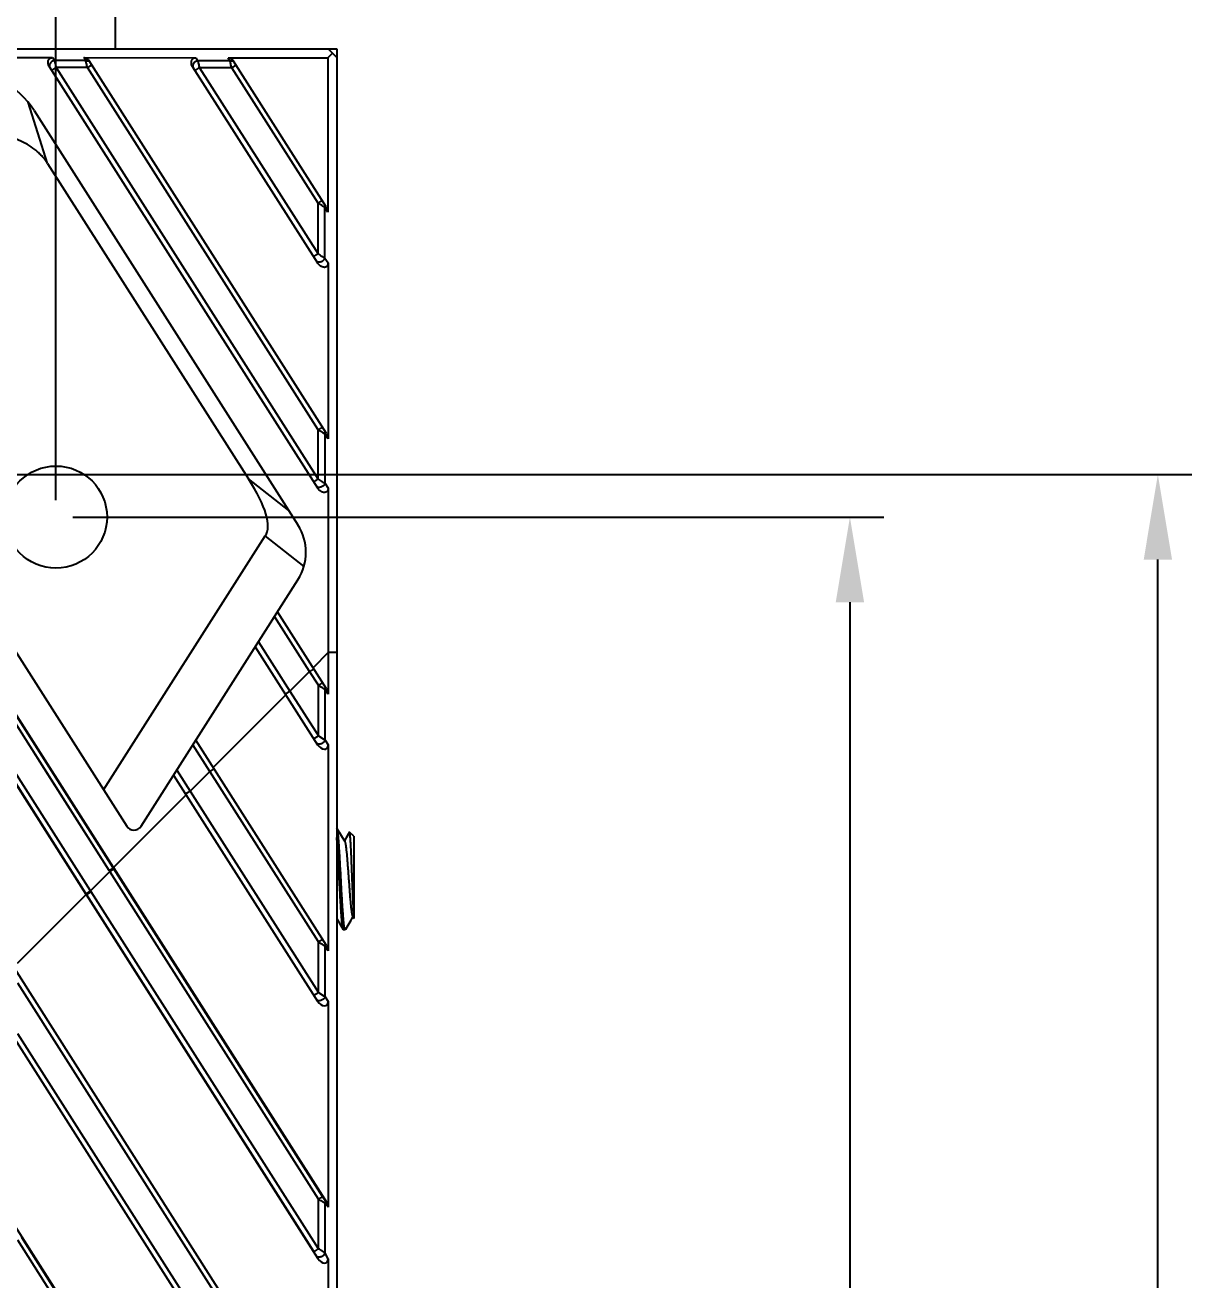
# Model space of a CAD drawing. Header units: millimetres. Extents: x 1409 to 26878, y 589 to 5187.
# Drawn here: x 3137.6 to 3206.1, y 1492.5 to 1566.2 of the extents above; entities that cross this region are included whole.
import ezdxf

# ---------------------------------------------------------------- set-up
doc = ezdxf.new("R2010")
doc.units = ezdxf.units.MM
doc.layers.add('02___PRT_ALL_AXES', color=7, linetype='Continuous')
doc.layers.add('细实线', color=7, linetype='Continuous', lineweight=18)
doc.styles.add('工程字', font='gbenor.shx', dxfattribs={"bigfont": 'gbcbig.shx'})
doc.dimstyles.new('ISO-200', dxfattribs={"dimtxt": 15, "dimasz": 5, "dimexe": 2, "dimexo": 1, "dimgap": 2, "dimtad": 1, "dimdsep": 46, "dimtxsty": '工程字', "dimcen": 2.5, "dimclrd": 3, "dimclre": 3, "dimclrt": 6, "dimadec": 0, "dimazin": 0, "dimtfac": 1, "dimtmove": 0, "dimatfit": 3, "dimfxl": 1, "dimarcsym": 0})

# ---------------------------------------------------------------- blocks, each defined once
blk = doc.blocks.new('*D136')
at = {"layer": 'Defpoints', "color": 0, "transparency": 16777216}
for p in [(3139.384, 1609.782), (2572.384, 1537.3), (3139.384, 1537.3)]:
    blk.add_point(p, dxfattribs=at)
at = {"layer": '细实线', "color": 3, "lineweight": -2, "transparency": 16777216}
for p, q in [((2572.384, 1538.3), (2572.384, 1611.782)), ((3139.384, 1538.3), (3139.384, 1611.782)), ((2577.384, 1609.782), (3134.384, 1609.782))]:
    blk.add_line(p, q, dxfattribs=at)
at = {"layer": '细实线', "color": 3, "transparency": 16777216}
for points in [[(2577.384, 1610.615), (2577.384, 1608.949), (2572.384, 1609.782)], [(3134.384, 1610.615), (3134.384, 1608.949), (3139.384, 1609.782)]]:
    blk.add_solid(points, dxfattribs=at)
at = {"layer": '细实线', "color": 6, "lineweight": 5, "transparency": 16777216, "insert": (2855.884, 1619.282), "char_height": 15, "attachment_point": 5, "style": '工程字'}
blk.add_mtext('567', dxfattribs=at)
blk = doc.blocks.new('*D137')
at = {"layer": 'Defpoints', "color": 0, "transparency": 16777216}
for p in [(3139.384, 1537.3), (3139.384, 1254.8), (3186.042, 1254.8)]:
    blk.add_point(p, dxfattribs=at)
at = {"layer": '细实线', "color": 3, "lineweight": -2, "transparency": 16777216}
for p, q in [((3140.384, 1537.3), (3188.042, 1537.3)), ((3186.042, 1532.3), (3186.042, 1259.8)), ((3140.384, 1254.8), (3188.042, 1254.8))]:
    blk.add_line(p, q, dxfattribs=at)
at = {"layer": '细实线', "color": 3, "transparency": 16777216}
for points in [[(3185.209, 1532.3), (3186.876, 1532.3), (3186.042, 1537.3)], [(3185.209, 1259.8), (3186.876, 1259.8), (3186.042, 1254.8)]]:
    blk.add_solid(points, dxfattribs=at)
at = {"layer": '细实线', "color": 6, "lineweight": 5, "transparency": 16777216, "insert": (3176.542, 1396.05), "char_height": 15, "attachment_point": 5, "rotation": 90, "style": '工程字'}
blk.add_mtext('282.5', dxfattribs=at)
blk = doc.blocks.new('*D138')
at = {"layer": 'Defpoints', "color": 0, "transparency": 16777216}
for p in [(3120.884, 1539.8), (3204.14, 1539.8), (3120.884, 1252.3)]:
    blk.add_point(p, dxfattribs=at)
at = {"layer": '细实线', "color": 3, "lineweight": -2, "transparency": 16777216}
for p, q in [((3121.884, 1539.8), (3206.14, 1539.8)), ((3204.14, 1257.3), (3204.14, 1534.8)), ((3121.884, 1252.3), (3206.14, 1252.3))]:
    blk.add_line(p, q, dxfattribs=at)
at = {"layer": '细实线', "color": 3, "transparency": 16777216}
for points in [[(3203.307, 1534.8), (3204.974, 1534.8), (3204.14, 1539.8)], [(3203.307, 1257.3), (3204.974, 1257.3), (3204.14, 1252.3)]]:
    blk.add_solid(points, dxfattribs=at)
at = {"layer": '细实线', "color": 6, "lineweight": 5, "transparency": 16777216, "insert": (3194.64, 1396.05), "char_height": 15, "attachment_point": 5, "rotation": 90, "style": '工程字'}
blk.add_mtext('287.5', dxfattribs=at)

msp = doc.modelspace()

# ---------------------------------------------------------------- linework, layer by layer
at = {"color": 7, "linetype": 'Continuous'}
for p, q in [((3142.8587, 1567.5998), (3142.8587, 1564.7998)), ((2555.8837, 1564.7998), (3155.8837, 1564.7998)), ((3093.3495, 1564.1217), (3155.2993, 1466.88)), ((3121.8564, 1564.2996), (3139.1751, 1564.2894)), ((3139.1751, 1564.2894), (3139.2874, 1564.1132)), ((3141.1312, 1564.112), (3139.2874, 1564.1132)), ((3141.0188, 1564.2883), (3147.5972, 1564.2844)), ((3141.1312, 1564.112), (3141.0188, 1564.2883)), ((3147.5972, 1564.2844), (3147.7099, 1564.1077)), ((3149.6079, 1564.1064), (3147.7099, 1564.1077)), ((3149.4951, 1564.2833), (3155.3637, 1564.2798)), ((3149.6079, 1564.1064), (3149.4951, 1564.2833)), ((3155.3637, 1564.2798), (3155.6337, 1564.5498)), ((3155.3637, 1564.2798), (3155.369, 1555.2061)), ((3155.8837, 1564.2998), (3155.3837, 1564.7998)), ((3155.8837, 1564.7998), (3155.8837, 1227.2998)), ((3138.9909, 1563.7614), (3154.7567, 1539.014)), ((3141.2371, 1563.7043), (3139.3931, 1563.7059)), ((3139.3931, 1563.7059), (3154.7974, 1539.5307)), ((3154.7949, 1542.4271), (3141.2371, 1563.7043)), ((3155.2762, 1542.2081), (3141.3329, 1564.0947)), ((3147.4125, 1563.7564), (3154.75, 1552.2389)), ((3149.7152, 1563.6968), (3147.8169, 1563.6985)), ((3147.8169, 1563.6985), (3154.7858, 1552.7616)), ((3154.7832, 1555.7432), (3149.7152, 1563.6968)), ((3155.2684, 1555.5197), (3149.8083, 1564.0904)), ((3138.8919, 1558.0774), (3137.7488, 1561.6659)), ((3138.1006, 1561.1805), (3153.6063, 1536.8414)), ((3138.8919, 1558.0774), (3150.6991, 1539.5437)), ((3154.7832, 1555.7432), (3155.027, 1555.8986)), ((3154.7858, 1552.7616), (3154.7832, 1555.7432)), ((3155.1942, 1552.5027), (3155.1923, 1555.4836)), ((3155.369, 1555.2061), (3155.1923, 1555.4836)), ((3155.1942, 1552.5027), (3155.3708, 1552.2255)), ((3155.3708, 1552.2255), (3155.3769, 1541.8945)), ((3123.3836, 1550.7807), (3143.5403, 1519.141)), ((3154.7974, 1539.5307), (3154.7949, 1542.4271)), ((3155.201, 1542.1707), (3155.1023, 1542.2333)), ((3155.2029, 1539.275), (3155.201, 1542.1707)), ((3155.3769, 1541.8945), (3155.201, 1542.1707)), ((3142.747, 1516.6949), (3127.1309, 1541.2077)), ((3142.7576, 1516.7174), (3127.1503, 1541.2158)), ((3142.5095, 1516.5349), (3127.2212, 1540.5284)), ((3153.0705, 1537.6825), (3150.6991, 1539.5437)), ((3155.2029, 1539.275), (3155.3786, 1538.9991)), ((3155.3786, 1538.9991), (3155.3843, 1529.3441)), ((3141.1463, 1515.1867), (3126.8818, 1537.5779)), ((3141.413, 1515.3478), (3126.9914, 1537.9811)), ((3141.1642, 1515.124), (3126.8862, 1537.5359)), ((3142.1835, 1521.2708), (3151.6874, 1536.189)), ((3153.9606, 1534.4048), (3151.6874, 1536.189)), ((3154.7618, 1478.7046), (3119.8472, 1533.5096)), ((3155.2836, 1481.9801), (3122.396, 1533.6032)), ((3144.3837, 1519.141), (3153.6063, 1533.6176)), ((3155.2836, 1527.2062), (3152.4027, 1531.7283)), ((3154.2924, 1528.2272), (3152.2321, 1531.4606)), ((3151.0984, 1529.681), (3154.7618, 1523.9308)), ((3151.2836, 1529.9717), (3153.1336, 1527.0684)), ((3155.3843, 1529.3441), (3154.4908, 1528.4506)), ((3155.8837, 1529.3441), (3155.3843, 1529.3441)), ((3155.3843, 1529.3441), (3155.3843, 1526.8926)), ((3154.2924, 1528.2272), (3153.1336, 1527.0684)), ((3154.8066, 1527.4202), (3154.2924, 1528.2272)), ((3155.1118, 1527.2285), (3154.8066, 1527.4202)), ((3154.8066, 1524.4423), (3154.8066, 1527.4202)), ((3152.8974, 1526.8572), (3148.6242, 1522.584)), ((3153.1336, 1527.0684), (3154.8066, 1524.4423)), ((3155.2093, 1527.1673), (3155.1118, 1527.2285)), ((3155.2093, 1524.1894), (3155.2093, 1527.1673)), ((3155.3843, 1526.8926), (3155.2093, 1527.1673)), ((3154.8066, 1524.4423), (3155.2093, 1524.1894)), ((3148.4258, 1522.3606), (3147.4302, 1523.923)), ((3155.2836, 1512.1308), (3147.6007, 1524.1906)), ((3155.2093, 1524.1894), (3155.3843, 1523.9148)), ((3155.3843, 1523.9148), (3155.3843, 1511.8173)), ((3141.1463, 1515.1867), (3136.6338, 1522.27)), ((3142.747, 1516.6949), (3139.0936, 1522.4297)), ((3146.2964, 1522.1433), (3154.7618, 1508.8554)), ((3146.4817, 1522.4341), (3147.2669, 1521.2018)), ((3148.4258, 1522.3606), (3147.2669, 1521.2018)), ((3154.8066, 1512.3448), (3148.4258, 1522.3606)), ((3147.0308, 1520.9906), (3142.7576, 1516.7174)), ((3147.2669, 1521.2018), (3154.8066, 1509.3669)), ((3155.8983, 1519.0372), (3155.8837, 1519.0498)), ((3156.8837, 1518.5498), (3156.6373, 1518.7962)), ((3156.8837, 1518.5497), (3156.8837, 1513.7264)), ((3142.5448, 1516.4796), (3141.413, 1515.3478)), ((3142.5448, 1516.4796), (3142.5095, 1516.5349)), ((3154.8066, 1497.2325), (3142.5448, 1516.4796)), ((3142.7576, 1516.7174), (3142.747, 1516.6949)), ((3142.7822, 1516.6396), (3142.747, 1516.6949)), ((3142.7576, 1516.7174), (3155.2993, 1497.0308)), ((3155.044, 1497.3925), (3142.7822, 1516.6396)), ((3141.1642, 1515.124), (3137.1126, 1511.0724)), ((3141.1818, 1515.131), (3141.1463, 1515.1867)), ((3141.1642, 1515.124), (3141.1818, 1515.131)), ((3141.1642, 1515.124), (3154.7795, 1493.7522)), ((3154.5399, 1494.1629), (3141.1818, 1515.131)), ((3141.4485, 1515.2921), (3141.413, 1515.3478)), ((3154.8066, 1494.3241), (3141.4485, 1515.2921)), ((3156.7277, 1513.63), (3156.8337, 1513.8123)), ((3156.814, 1513.8462), (3156.8837, 1513.7264)), ((3156.2837, 1513.0498), (3156.2691, 1513.0624)), ((3156.4186, 1513.0974), (3156.3837, 1513.0498)), ((3155.1118, 1512.1532), (3154.8066, 1512.3448)), ((3154.8066, 1509.3669), (3154.8066, 1512.3448)), ((3155.2093, 1512.0919), (3155.1118, 1512.1532)), ((3155.2093, 1509.1141), (3155.2093, 1512.0919)), ((3155.3843, 1511.8173), (3155.2093, 1512.0919)), ((3154.8066, 1482.194), (3137.1376, 1509.9287)), ((3154.8066, 1509.3669), (3155.2093, 1509.1141)), ((3155.2093, 1509.1141), (3155.3843, 1508.8394)), ((3155.3843, 1508.8394), (3155.3843, 1496.7651)), ((3154.8066, 1479.2162), (3137.1376, 1506.9509)), ((3154.8066, 1494.3241), (3154.8066, 1497.2325)), ((3155.2993, 1497.0308), (3155.2051, 1497.154)), ((3155.2093, 1494.0569), (3155.2093, 1496.994)), ((3155.3843, 1496.7651), (3155.2093, 1496.994)), ((3154.8066, 1467.0817), (3137.1376, 1494.8164)), ((3155.044, 1467.2417), (3137.375, 1494.9764)), ((3154.7795, 1493.7522), (3154.701, 1493.8958)), ((3155.3843, 1493.7368), (3155.2093, 1494.0569)), ((3155.3843, 1493.7368), (3155.3843, 1481.6665))]:
    msp.add_line(p, q, dxfattribs=at)
for points in [[(3139.0936, 1522.4297), (3131.5053, 1534.3411), (3127.1309, 1541.2077)], [(3142.5095, 1516.5349), (3138.9217, 1522.1657), (3135.3332, 1527.7974)], [(3155.1118, 1527.2285), (3155.0497, 1527.2675), (3154.9773, 1527.3129), (3154.8956, 1527.3642), (3154.8066, 1527.4202)], [(3156.3533, 1518.2535), (3156.2277, 1518.4696), (3156.0535, 1518.7696), (3155.8983, 1519.0372)], [(3156.6272, 1518.7926), (3156.4367, 1518.4646), (3156.3337, 1518.2873)], [(3155.8837, 1513.7263), (3155.9367, 1513.6351), (3156.111, 1513.335), (3156.2691, 1513.0624)], [(3156.4186, 1513.0974), (3156.5535, 1513.33), (3156.7277, 1513.63)], [(3155.1118, 1512.1532), (3155.0497, 1512.1921), (3154.9773, 1512.2376), (3154.8956, 1512.2889), (3154.8066, 1512.3448)]]:
    msp.add_lwpolyline(points, dxfattribs=at)
for centre, radius, start, end in [((3133.8837, 1558.494), 5, 32.5, 147.5), ((3151.0762, 1535.2295), 3, 327.5, 32.5), ((3143.962, 1519.4097), 0.5, 212.5, 327.5)]:
    msp.add_arc(centre, radius, start, end, dxfattribs=at)
for centre, major_axis, ratio, start_param, end_param in [((3127.603, 1554.989), (-24.0378, 18.8659), 0.1636282, -3.1254742, -2.7060635), ((3155.0227, 1527.0574), (-0.264, 0.3845), 0.6426508, -2.3893646, -1.6245359), ((3155.0227, 1524.0796), (-0.264, 0.3845), 0.6426508, 1.5170568, 3.8938207), ((3155.0227, 1511.982), (-0.264, 0.3845), 0.6426508, -2.3893646, -1.6245359), ((3155.0227, 1509.0042), (-0.264, 0.3845), 0.6426508, 1.5170568, 3.8938207), ((3155.0227, 1496.9025), (-0.2779, 0.3373), 0.6858563, -2.4473554, -1.7475422), ((3155.0227, 1493.9289), (-0.2532, 0.4296), 0.6011042, -4.6548104, -2.3463726)]:
    msp.add_ellipse(centre, major_axis=major_axis, ratio=ratio, start_param=start_param, end_param=end_param, dxfattribs=at)
for points, knots in [([(3138.9909, 1563.7614), (3138.9756, 1563.7855), (3138.9492, 1563.8365), (3138.9239, 1563.9188), (3138.9151, 1564.0045), (3138.9235, 1564.0761), (3138.9413, 1564.1305), (3138.9603, 1564.169), (3138.9852, 1564.2041), (3139.0157, 1564.2345), (3139.0511, 1564.259), (3139.0904, 1564.2767), (3139.1322, 1564.2872), (3139.1608, 1564.2894), (3139.1751, 1564.2894)], [0, 0, 0, 0, 0.1249979, 0.2499596, 0.3748759, 0.4997111, 0.5622382, 0.6247637, 0.6872968, 0.7498321, 0.8123659, 0.8748963, 0.9374515, 1, 1, 1, 1]), ([(3139.2874, 1564.1132), (3139.2627, 1564.109), (3139.2137, 1564.0948), (3139.1461, 1564.0588), (3139.0874, 1564.0099), (3139.0413, 1563.9511), (3139.0107, 1563.8862), (3138.9999, 1563.8293), (3139.001, 1563.7853), (3139.0066, 1563.7538), (3139.0168, 1563.724), (3139.0265, 1563.7056), (3139.0321, 1563.6968)], [0, 0, 0, 0, 0.132249, 0.2671444, 0.4016733, 0.5328536, 0.6583998, 0.7772727, 0.8344772, 0.8904196, 0.9454811, 1, 1, 1, 1]), ([(3139.2874, 1564.1132), (3139.303, 1564.0548), (3139.3385, 1563.9191), (3139.3734, 1563.7832), (3139.3931, 1563.7059)], [0, 0, 0, 0, 0.4308499, 1, 1, 1, 1]), ([(3141.0188, 1564.2883), (3141.0348, 1564.2883), (3141.0668, 1564.2855), (3141.1136, 1564.2738), (3141.1582, 1564.2555), (3141.2139, 1564.2238), (3141.2759, 1564.1723), (3141.3157, 1564.1216), (3141.3329, 1564.0947)], [0, 0, 0, 0, 0.1250337, 0.250153, 0.3752389, 0.5003386, 0.7501462, 1, 1, 1, 1]), ([(3141.1312, 1564.112), (3141.1563, 1564.1163), (3141.2063, 1564.119), (3141.2669, 1564.1062), (3141.3096, 1564.0866), (3141.3379, 1564.0678), (3141.3623, 1564.045), (3141.3758, 1564.0274), (3141.3816, 1564.0182)], [0, 0, 0, 0, 0.2699998, 0.5250255, 0.6473962, 0.7667562, 0.8840037, 1, 1, 1, 1]), ([(3141.2371, 1563.7043), (3141.2174, 1563.7817), (3141.1825, 1563.9177), (3141.1469, 1564.0535), (3141.1312, 1564.112)], [0, 0, 0, 0, 0.5688698, 1, 1, 1, 1]), ([(3147.4125, 1563.7564), (3147.3972, 1563.7805), (3147.3707, 1563.8315), (3147.3456, 1563.9139), (3147.3368, 1563.9996), (3147.3454, 1564.0712), (3147.3632, 1564.1256), (3147.3823, 1564.1641), (3147.4073, 1564.1992), (3147.4378, 1564.2295), (3147.4733, 1564.254), (3147.5125, 1564.2717), (3147.5543, 1564.2822), (3147.5829, 1564.2844), (3147.5972, 1564.2844)], [0, 0, 0, 0, 0.1250078, 0.2499827, 0.374913, 0.4997595, 0.5622899, 0.624816, 0.6873466, 0.7498763, 0.8124014, 0.8749208, 0.9374638, 1, 1, 1, 1]), ([(3147.7099, 1564.1077), (3147.6852, 1564.1035), (3147.6361, 1564.0893), (3147.5685, 1564.0533), (3147.5096, 1564.0044), (3147.4634, 1563.9458), (3147.4326, 1563.8809), (3147.4217, 1563.8242), (3147.4227, 1563.7802), (3147.4282, 1563.7488), (3147.4383, 1563.7191), (3147.448, 1563.7007), (3147.4535, 1563.692)], [0, 0, 0, 0, 0.1323544, 0.2674186, 0.4021251, 0.5334365, 0.6590152, 0.7777912, 0.8349043, 0.8907176, 0.9456253, 1, 1, 1, 1]), ([(3147.7099, 1564.1077), (3147.7259, 1564.049), (3147.7619, 1563.9126), (3147.797, 1563.7761), (3147.8169, 1563.6985)], [0, 0, 0, 0, 0.431744, 1, 1, 1, 1]), ([(3149.4951, 1564.2833), (3149.5111, 1564.2833), (3149.543, 1564.2805), (3149.5896, 1564.2688), (3149.6341, 1564.2507), (3149.6896, 1564.2191), (3149.7514, 1564.1677), (3149.7911, 1564.1173), (3149.8083, 1564.0904)], [0, 0, 0, 0, 0.1250196, 0.2501283, 0.3752076, 0.5003053, 0.7501216, 1, 1, 1, 1]), ([(3149.6079, 1564.1064), (3149.6329, 1564.1107), (3149.6827, 1564.1134), (3149.7431, 1564.1008), (3149.7857, 1564.0813), (3149.8139, 1564.0626), (3149.8382, 1564.0399), (3149.8515, 1564.0225), (3149.8574, 1564.0133)], [0, 0, 0, 0, 0.2703798, 0.5255065, 0.6478256, 0.7670775, 0.8841751, 1, 1, 1, 1]), ([(3149.7152, 1563.6968), (3149.6953, 1563.7745), (3149.6601, 1563.9112), (3149.624, 1564.0476), (3149.6079, 1564.1064)], [0, 0, 0, 0, 0.5679712, 1, 1, 1, 1]), ([(3139.3931, 1563.7059), (3139.3763, 1563.6952), (3139.3432, 1563.674), (3139.3026, 1563.6478), (3139.2715, 1563.6276), (3139.2498, 1563.6133), (3139.2295, 1563.5999), (3139.2107, 1563.5874), (3139.1938, 1563.5761), (3139.1788, 1563.5659), (3139.1659, 1563.557), (3139.1565, 1563.5504), (3139.1502, 1563.5458), (3139.1463, 1563.543), (3139.143, 1563.5405), (3139.1404, 1563.5384), (3139.1384, 1563.5368), (3139.1369, 1563.5354), (3139.1362, 1563.5346), (3139.1358, 1563.534), (3139.1359, 1563.5339)], [0, 0, 0, 0, 0.1931814, 0.3798979, 0.4684353, 0.5526004, 0.6315449, 0.7044595, 0.7706328, 0.8293879, 0.8801566, 0.9224201, 0.9402285, 0.9557673, 0.9689974, 0.9798819, 0.9884005, 0.9945513, 0.9983562, 1, 1, 1, 1]), ([(3141.2371, 1563.7043), (3141.2532, 1563.7145), (3141.2847, 1563.7344), (3141.3236, 1563.7588), (3141.3533, 1563.7773), (3141.374, 1563.7901), (3141.3934, 1563.8021), (3141.4113, 1563.813), (3141.4276, 1563.8228), (3141.442, 1563.8315), (3141.4546, 1563.8388), (3141.4637, 1563.8441), (3141.47, 1563.8477), (3141.4739, 1563.8498), (3141.4773, 1563.8516), (3141.48, 1563.853), (3141.4822, 1563.854), (3141.4839, 1563.8548), (3141.4848, 1563.8551), (3141.4855, 1563.8552), (3141.4856, 1563.855)], [0, 0, 0, 0, 0.196536, 0.3846662, 0.4733462, 0.5573641, 0.6359383, 0.7083239, 0.7738697, 0.8319559, 0.8820644, 0.9237218, 0.9412595, 0.9565541, 0.9695699, 0.9802735, 0.9886464, 0.9946867, 0.9984145, 1, 1, 1, 1]), ([(3147.8169, 1563.6985), (3147.8, 1563.6878), (3147.7669, 1563.6666), (3147.7262, 1563.6404), (3147.695, 1563.6203), (3147.6731, 1563.6061), (3147.6527, 1563.5928), (3147.6338, 1563.5804), (3147.6167, 1563.5692), (3147.6016, 1563.5591), (3147.5885, 1563.5504), (3147.5791, 1563.544), (3147.5726, 1563.5395), (3147.5687, 1563.5368), (3147.5653, 1563.5344), (3147.5626, 1563.5324), (3147.5605, 1563.5308), (3147.5592, 1563.5297), (3147.5584, 1563.5291), (3147.5581, 1563.5287), (3147.5579, 1563.5285), (3147.5578, 1563.5283), (3147.5578, 1563.5283)], [0, 0, 0, 0, 0.1931952, 0.3799781, 0.4685613, 0.5527767, 0.6317733, 0.7047387, 0.7709588, 0.8297534, 0.8805515, 0.9228305, 0.9406399, 0.9561742, 0.9693929, 0.9802572, 0.9887433, 0.994842, 0.996996, 0.9985562, 0.9995348, 1, 1, 1, 1]), ([(3149.7152, 1563.6968), (3149.7312, 1563.707), (3149.7626, 1563.727), (3149.8014, 1563.7514), (3149.831, 1563.77), (3149.8516, 1563.7829), (3149.8708, 1563.7949), (3149.8886, 1563.806), (3149.9048, 1563.8159), (3149.9191, 1563.8247), (3149.9315, 1563.8322), (3149.9405, 1563.8377), (3149.9467, 1563.8413), (3149.9506, 1563.8436), (3149.9538, 1563.8454), (3149.9565, 1563.847), (3149.9586, 1563.8481), (3149.9601, 1563.8488), (3149.9609, 1563.8492), (3149.9613, 1563.8494), (3149.9616, 1563.8494), (3149.9617, 1563.8495), (3149.9618, 1563.8494)], [0, 0, 0, 0, 0.1967474, 0.3850252, 0.473758, 0.557816, 0.6364188, 0.7088226, 0.7743767, 0.832462, 0.8825602, 0.9241973, 0.9417202, 0.9569963, 0.9699889, 0.9806627, 0.9889961, 0.9949803, 0.9970909, 0.9986163, 0.9995665, 1, 1, 1, 1]), ([(3138.8919, 1558.0774), (3138.8423, 1558.1552), (3138.7353, 1558.3062), (3138.5551, 1558.5171), (3138.3576, 1558.7118), (3138.0746, 1558.9496), (3137.6891, 1559.2064), (3137.1909, 1559.4514), (3136.6674, 1559.6362), (3136.1273, 1559.7633), (3135.577, 1559.8349), (3135.0225, 1559.8523), (3134.4688, 1559.8162), (3133.9213, 1559.7265), (3133.3854, 1559.5825), (3132.8675, 1559.3828), (3132.3756, 1559.1255), (3131.9954, 1558.8611), (3131.716, 1558.6192), (3131.5206, 1558.4224), (3131.3418, 1558.2104), (3131.2352, 1558.0591), (3131.1856, 1557.9813)], [0, 0, 0, 0, 0.0312549, 0.0625145, 0.0937714, 0.1250306, 0.1875108, 0.2499999, 0.3124948, 0.3749933, 0.4374938, 0.4999953, 0.562497, 0.624998, 0.6874973, 0.7499937, 0.812485, 0.8749689, 0.906228, 0.9374851, 0.9687451, 1, 1, 1, 1]), ([(3155.0924, 1555.5476), (3155.0435, 1555.5788), (3154.9678, 1555.6268), (3154.8646, 1555.692), (3154.8105, 1555.726), (3154.7832, 1555.7432)], [0, 0, 0, 0, 0.4760686, 0.7350737, 1, 1, 1, 1]), ([(3155.1923, 1555.4836), (3155.177, 1555.4936), (3155.1436, 1555.5148), (3155.1103, 1555.5362), (3155.0924, 1555.5476)], [0, 0, 0, 0, 0.4622532, 1, 1, 1, 1]), ([(3155.1923, 1555.4836), (3155.1984, 1555.4976), (3155.2079, 1555.5256), (3155.213, 1555.5679), (3155.2078, 1555.6075), (3155.1974, 1555.6311), (3155.1907, 1555.6416)], [0, 0, 0, 0, 0.2794147, 0.5358528, 0.7733566, 1, 1, 1, 1]), ([(3155.2684, 1555.5197), (3155.2833, 1555.4963), (3155.3105, 1555.4477), (3155.3422, 1555.3703), (3155.3635, 1555.2895), (3155.369, 1555.2338), (3155.369, 1555.2061)], [0, 0, 0, 0, 0.2500609, 0.5001236, 0.7500979, 1, 1, 1, 1]), ([(3154.7858, 1552.7616), (3154.7689, 1552.7508), (3154.7357, 1552.7297), (3154.6947, 1552.7036), (3154.6632, 1552.6836), (3154.6412, 1552.6696), (3154.6205, 1552.6565), (3154.6014, 1552.6444), (3154.584, 1552.6334), (3154.5686, 1552.6236), (3154.557, 1552.6163), (3154.5488, 1552.6112), (3154.5435, 1552.6079), (3154.5388, 1552.6049), (3154.5347, 1552.6024), (3154.5312, 1552.6002), (3154.5287, 1552.5987), (3154.527, 1552.5976), (3154.526, 1552.597), (3154.5251, 1552.5964), (3154.5243, 1552.596), (3154.5238, 1552.5957), (3154.5233, 1552.5954), (3154.5231, 1552.5953), (3154.523, 1552.5952), (3154.523, 1552.5952)], [0, 0, 0, 0, 0.1930718, 0.3798513, 0.4684656, 0.5527278, 0.6317819, 0.7048105, 0.7710949, 0.8299504, 0.8808018, 0.9030592, 0.9231217, 0.9409455, 0.956489, 0.9697111, 0.9805713, 0.9851067, 0.9890433, 0.9923794, 0.9951131, 0.997243, 0.9987674, 0.9996854, 1, 1, 1, 1]), ([(3155.1942, 1552.5027), (3155.1838, 1552.4787), (3155.1547, 1552.4315), (3155.0956, 1552.3707), (3155.0236, 1552.3207), (3154.9567, 1552.291), (3154.902, 1552.2763), (3154.8507, 1552.2686), (3154.801, 1552.2701), (3154.7564, 1552.2826), (3154.7279, 1552.2966), (3154.7041, 1552.3152), (3154.6916, 1552.3305), (3154.6864, 1552.3387)], [0, 0, 0, 0, 0.1269204, 0.2650456, 0.4082832, 0.5494302, 0.6171472, 0.6819363, 0.8006111, 0.8545405, 0.9051578, 0.9532807, 1, 1, 1, 1]), ([(3154.7858, 1552.7616), (3154.8246, 1552.7372), (3154.8822, 1552.7009), (3154.9579, 1552.6531), (3155.0121, 1552.6188), (3155.0635, 1552.5862), (3155.1112, 1552.5558), (3155.1544, 1552.5283), (3155.1816, 1552.5109), (3155.1942, 1552.5027)], [0, 0, 0, 0, 0.2842809, 0.4223185, 0.5555064, 0.6820329, 0.7998646, 0.9066773, 1, 1, 1, 1]), ([(3155.3708, 1552.2255), (3155.3708, 1552.2071), (3155.3684, 1552.1703), (3155.356, 1552.1163), (3155.3331, 1552.0657), (3155.2985, 1552.022), (3155.253, 1551.9897), (3155.2004, 1551.9715), (3155.145, 1551.967), (3155.0718, 1551.9761), (3155.0023, 1552.003), (3154.9392, 1552.0407), (3154.8801, 1552.0845), (3154.814, 1552.1489), (3154.7697, 1552.2079), (3154.75, 1552.2389)], [0, 0, 0, 0, 0.0625524, 0.1250924, 0.187594, 0.2500544, 0.3124867, 0.3749344, 0.4374223, 0.499942, 0.6247471, 0.6873098, 0.7498756, 0.8749177, 1, 1, 1, 1]), ([(3154.7949, 1542.4271), (3154.8109, 1542.4372), (3154.8421, 1542.4572), (3154.8804, 1542.4819), (3154.9096, 1542.5007), (3154.9298, 1542.5139), (3154.9488, 1542.5262), (3154.9662, 1542.5376), (3154.9819, 1542.548), (3154.9958, 1542.5572), (3155.0078, 1542.5652), (3155.0164, 1542.5711), (3155.0223, 1542.5751), (3155.0259, 1542.5776), (3155.029, 1542.5798), (3155.0315, 1542.5816), (3155.0334, 1542.583), (3155.0346, 1542.584), (3155.0353, 1542.5846), (3155.0357, 1542.5849), (3155.0358, 1542.5851), (3155.0359, 1542.5853), (3155.0359, 1542.5853)], [0, 0, 0, 0, 0.1970359, 0.3854291, 0.4741696, 0.55821, 0.6367758, 0.7091292, 0.7746247, 0.8326486, 0.8826871, 0.9242703, 0.9417697, 0.9570249, 0.9699999, 0.9806596, 0.988983, 0.9949618, 0.9970719, 0.9985988, 0.9995537, 1, 1, 1, 1]), ([(3155.1023, 1542.2333), (3155.0537, 1542.2641), (3154.9784, 1542.3116), (3154.876, 1542.3761), (3154.8221, 1542.4099), (3154.7949, 1542.4271)], [0, 0, 0, 0, 0.4750953, 0.7343438, 1, 1, 1, 1]), ([(3155.201, 1542.1707), (3155.2071, 1542.1848), (3155.2164, 1542.213), (3155.2212, 1542.2558), (3155.2158, 1542.2957), (3155.2051, 1542.3196), (3155.1984, 1542.3302)], [0, 0, 0, 0, 0.2782717, 0.5344249, 0.7724089, 1, 1, 1, 1]), ([(3155.2762, 1542.2081), (3155.2911, 1542.1847), (3155.3183, 1542.1361), (3155.3501, 1542.0587), (3155.3713, 1541.9779), (3155.3769, 1541.9223), (3155.3769, 1541.8945)], [0, 0, 0, 0, 0.2500389, 0.5000943, 0.7500762, 1, 1, 1, 1]), ([(3154.7974, 1539.5307), (3154.7805, 1539.5199), (3154.7472, 1539.4987), (3154.7061, 1539.4727), (3154.6744, 1539.4529), (3154.6522, 1539.439), (3154.6313, 1539.426), (3154.6119, 1539.4141), (3154.5944, 1539.4033), (3154.5787, 1539.3938), (3154.5652, 1539.3856), (3154.5552, 1539.3798), (3154.5484, 1539.3758), (3154.5442, 1539.3734), (3154.5406, 1539.3714), (3154.5376, 1539.3697), (3154.5353, 1539.3685), (3154.5335, 1539.3677), (3154.5325, 1539.3673), (3154.532, 1539.3671), (3154.5318, 1539.3671), (3154.5318, 1539.3672)], [0, 0, 0, 0, 0.1928018, 0.3794083, 0.467967, 0.5521912, 0.6312224, 0.7042411, 0.7705269, 0.8293931, 0.8802634, 0.9226104, 0.940451, 0.9560143, 0.9692595, 0.9801476, 0.9886553, 0.9947742, 0.9985087, 0.9995038, 1, 1, 1, 1]), ([(3155.2029, 1539.275), (3155.1926, 1539.2508), (3155.1637, 1539.2034), (3155.1048, 1539.1423), (3155.0327, 1539.0922), (3154.9657, 1539.0626), (3154.9109, 1539.0482), (3154.8594, 1539.0407), (3154.8094, 1539.0425), (3154.7646, 1539.0555), (3154.736, 1539.0698), (3154.7119, 1539.0887), (3154.6993, 1539.1043), (3154.694, 1539.1125)], [0, 0, 0, 0, 0.1268181, 0.2645606, 0.4072986, 0.5480015, 0.6155722, 0.6802902, 0.7991103, 0.8532783, 0.9042415, 0.9527978, 1, 1, 1, 1]), ([(3154.7974, 1539.5307), (3154.836, 1539.5064), (3154.8934, 1539.4704), (3154.9687, 1539.423), (3155.0225, 1539.3891), (3155.0735, 1539.3569), (3155.1208, 1539.327), (3155.1636, 1539.3), (3155.1904, 1539.283), (3155.2029, 1539.275)], [0, 0, 0, 0, 0.2854471, 0.4237822, 0.557073, 0.6835046, 0.8010421, 0.9073619, 1, 1, 1, 1]), ([(3155.3786, 1538.9991), (3155.3786, 1538.9807), (3155.3762, 1538.9439), (3155.3637, 1538.8898), (3155.3407, 1538.8392), (3155.3059, 1538.7956), (3155.2602, 1538.7635), (3155.2073, 1538.7455), (3155.1519, 1538.7413), (3155.0787, 1538.7507), (3155.0092, 1538.7777), (3154.9461, 1538.8155), (3154.887, 1538.8594), (3154.8208, 1538.9239), (3154.7765, 1538.983), (3154.7567, 1539.014)], [0, 0, 0, 0, 0.0625711, 0.1251302, 0.1876495, 0.2501224, 0.3125594, 0.375004, 0.4374828, 0.4999903, 0.6247733, 0.6873257, 0.7498833, 0.8749166, 1, 1, 1, 1]), ([(3154.2924, 1528.2272), (3154.3083, 1528.2374), (3154.3394, 1528.2574), (3154.3843, 1528.2865), (3154.4195, 1528.3097), (3154.4453, 1528.3269), (3154.4625, 1528.3385), (3154.478, 1528.3491), (3154.4917, 1528.3585), (3154.5035, 1528.3668), (3154.5131, 1528.3737), (3154.5199, 1528.3788), (3154.5241, 1528.3821), (3154.5265, 1528.3841), (3154.5283, 1528.3856), (3154.5296, 1528.3869), (3154.5303, 1528.3877), (3154.5305, 1528.3883), (3154.5304, 1528.3884)], [0, 0, 0, 0, 0.1969655, 0.3852133, 0.557811, 0.6362826, 0.7085464, 0.7739615, 0.8319191, 0.8819104, 0.923472, 0.9562391, 0.969238, 0.9799379, 0.988324, 0.9944018, 0.9982104, 1, 1, 1, 1]), ([(3154.8066, 1527.4202), (3154.8225, 1527.4304), (3154.8536, 1527.4503), (3154.8985, 1527.4795), (3154.9337, 1527.5027), (3154.9595, 1527.5199), (3154.9767, 1527.5315), (3154.9922, 1527.542), (3155.0059, 1527.5515), (3155.0176, 1527.5597), (3155.0273, 1527.5667), (3155.034, 1527.5717), (3155.0383, 1527.575), (3155.0406, 1527.577), (3155.0425, 1527.5786), (3155.0437, 1527.5798), (3155.0444, 1527.5806), (3155.0447, 1527.5812), (3155.0446, 1527.5814)], [0, 0, 0, 0, 0.1969655, 0.3852133, 0.557811, 0.6362826, 0.7085464, 0.7739615, 0.8319191, 0.8819104, 0.923472, 0.9562391, 0.969238, 0.9799379, 0.988324, 0.9944018, 0.9982104, 1, 1, 1, 1]), ([(3155.2093, 1527.1673), (3155.2153, 1527.1815), (3155.2245, 1527.21), (3155.2291, 1527.2532), (3155.2234, 1527.2936), (3155.2125, 1527.3177), (3155.2057, 1527.3285)], [0, 0, 0, 0, 0.2771768, 0.5330612, 0.771506, 1, 1, 1, 1]), ([(3153.1336, 1527.0684), (3153.1166, 1527.0576), (3153.0832, 1527.0364), (3153.0419, 1527.0105), (3153.0101, 1526.9907), (3152.9877, 1526.9769), (3152.9667, 1526.9641), (3152.9472, 1526.9523), (3152.9295, 1526.9417), (3152.9136, 1526.9323), (3152.8999, 1526.9244), (3152.8884, 1526.9179), (3152.8802, 1526.9135), (3152.8749, 1526.9107), (3152.8718, 1526.9092), (3152.8694, 1526.9081), (3152.8675, 1526.9074), (3152.8664, 1526.9071), (3152.8657, 1526.9071), (3152.8656, 1526.9072)], [0, 0, 0, 0, 0.1925071, 0.3789018, 0.467383, 0.5515468, 0.6305336, 0.7035228, 0.7697932, 0.8286577, 0.8795405, 0.9219154, 0.9553665, 0.9686459, 0.9795781, 0.9881447, 0.9943477, 0.998221, 1, 1, 1, 1]), ([(3154.8066, 1524.4423), (3154.7896, 1524.4315), (3154.7562, 1524.4103), (3154.7149, 1524.3844), (3154.6831, 1524.3646), (3154.6607, 1524.3509), (3154.6397, 1524.338), (3154.6202, 1524.3262), (3154.6025, 1524.3156), (3154.5866, 1524.3063), (3154.5729, 1524.2983), (3154.5614, 1524.2918), (3154.5532, 1524.2874), (3154.5479, 1524.2846), (3154.5448, 1524.2831), (3154.5423, 1524.282), (3154.5405, 1524.2813), (3154.5394, 1524.281), (3154.5387, 1524.281), (3154.5386, 1524.2811)], [0, 0, 0, 0, 0.1925071, 0.3789019, 0.467383, 0.5515468, 0.6305336, 0.7035228, 0.7697932, 0.8286578, 0.8795405, 0.9219154, 0.9553666, 0.9686459, 0.9795782, 0.9881447, 0.9943477, 0.998221, 1, 1, 1, 1]), ([(3155.2093, 1524.1894), (3155.1991, 1524.1652), (3155.1704, 1524.1176), (3155.1116, 1524.0563), (3155.0395, 1524.0061), (3154.9724, 1523.9766), (3154.9175, 1523.9623), (3154.8659, 1523.9551), (3154.8157, 1523.9572), (3154.7707, 1523.9704), (3154.7419, 1523.985), (3154.7177, 1524.0042), (3154.705, 1524.0199), (3154.6997, 1524.0283)], [0, 0, 0, 0, 0.1267584, 0.264209, 0.4065525, 0.546898, 0.6143489, 0.6790065, 0.7979344, 0.8522883, 0.9035225, 0.9524188, 1, 1, 1, 1]), ([(3148.4258, 1522.3606), (3148.4417, 1522.3708), (3148.4728, 1522.3908), (3148.5177, 1522.4199), (3148.5529, 1522.4431), (3148.5787, 1522.4603), (3148.5959, 1522.4719), (3148.6114, 1522.4824), (3148.6251, 1522.4919), (3148.6368, 1522.5001), (3148.6465, 1522.5071), (3148.6532, 1522.5121), (3148.6575, 1522.5155), (3148.6599, 1522.5174), (3148.6617, 1522.519), (3148.6629, 1522.5203), (3148.6636, 1522.5211), (3148.6639, 1522.5217), (3148.6638, 1522.5218)], [0, 0, 0, 0, 0.1969655, 0.3852133, 0.557811, 0.6362826, 0.7085464, 0.7739615, 0.8319191, 0.8819104, 0.923472, 0.9562391, 0.969238, 0.9799379, 0.988324, 0.9944018, 0.9982104, 1, 1, 1, 1]), ([(3147.2669, 1521.2018), (3147.25, 1521.191), (3147.2166, 1521.1698), (3147.1753, 1521.1438), (3147.1435, 1521.1241), (3147.1211, 1521.1103), (3147.1001, 1521.0975), (3147.0806, 1521.0857), (3147.0628, 1521.075), (3147.047, 1521.0657), (3147.0333, 1521.0578), (3147.0218, 1521.0513), (3147.0136, 1521.0468), (3147.0082, 1521.0441), (3147.0052, 1521.0426), (3147.0027, 1521.0415), (3147.0009, 1521.0408), (3146.9998, 1521.0404), (3146.999, 1521.0404), (3146.9989, 1521.0406)], [0, 0, 0, 0, 0.1925071, 0.3789018, 0.467383, 0.5515468, 0.6305336, 0.7035228, 0.7697932, 0.8286577, 0.8795405, 0.9219154, 0.9553665, 0.9686459, 0.9795781, 0.9881447, 0.9943477, 0.998221, 1, 1, 1, 1]), ([(3156.2574, 1513.0906), (3156.2553, 1513.0972), (3156.2511, 1513.1119), (3156.2453, 1513.1359), (3156.2395, 1513.1639), (3156.2313, 1513.2088), (3156.2213, 1513.2745), (3156.2098, 1513.3646), (3156.1983, 1513.469), (3156.1867, 1513.5874), (3156.1751, 1513.7189), (3156.159, 1513.9187), (3156.1393, 1514.1958), (3156.1163, 1514.5567), (3156.0932, 1514.9496), (3156.0701, 1515.3663), (3156.047, 1515.7976), (3156.0239, 1516.2343), (3156.0008, 1516.6671), (3155.9777, 1517.0866), (3155.9547, 1517.4838), (3155.9316, 1517.8502), (3155.9087, 1518.1779), (3155.8922, 1518.3825), (3155.8837, 1518.4771)], [0, 0, 0, 0, 0.0038718, 0.0084518, 0.0137397, 0.0197326, 0.0338152, 0.0506437, 0.0701304, 0.0921811, 0.1166801, 0.1434951, 0.2035043, 0.2709285, 0.3443271, 0.4221303, 0.5026702, 0.5842194, 0.6650303, 0.7433702, 0.8175589, 0.8860094, 0.9472589, 1, 1, 1, 1]), ([(3156.3609, 1513.0804), (3156.3582, 1513.0877), (3156.3529, 1513.1046), (3156.3458, 1513.1332), (3156.3387, 1513.1678), (3156.3315, 1513.2083), (3156.3244, 1513.2547), (3156.3143, 1513.3278), (3156.302, 1513.4332), (3156.2877, 1513.5756), (3156.2734, 1513.7384), (3156.2591, 1513.9203), (3156.2447, 1514.1198), (3156.2304, 1514.3351), (3156.2107, 1514.6488), (3156.1865, 1515.0665), (3156.1581, 1515.5885), (3156.1297, 1516.1257), (3156.1012, 1516.6605), (3156.0772, 1517.0965), (3156.0576, 1517.4309), (3156.0433, 1517.666), (3156.0289, 1517.8877), (3156.0145, 1518.0943), (3156.0002, 1518.284), (3155.9859, 1518.4554), (3155.9716, 1518.6068), (3155.9574, 1518.7373), (3155.945, 1518.8322), (3155.9349, 1518.8968), (3155.9277, 1518.9365), (3155.9206, 1518.9704), (3155.9135, 1518.9982), (3155.9073, 1519.0175), (3155.9022, 1519.0298), (3155.8996, 1519.0349), (3155.8983, 1519.0372)], [0, 0, 0, 0, 0.0039438, 0.0088666, 0.0147708, 0.0216503, 0.0294962, 0.0382978, 0.0586998, 0.0826952, 0.1100997, 0.1406861, 0.1742112, 0.2103966, 0.2489496, 0.3318703, 0.420255, 0.5112036, 0.6017303, 0.6888635, 0.7302563, 0.7697445, 0.8070005, 0.8417227, 0.8736239, 0.9024465, 0.9279558, 0.9499475, 0.9682515, 0.9759755, 0.9827318, 0.9885118, 0.99331, 0.9971307, 0.9986816, 1, 1, 1, 1]), ([(3156.6373, 1518.7962), (3156.6369, 1518.7966), (3156.6361, 1518.7973), (3156.6348, 1518.7979), (3156.6335, 1518.7981), (3156.6322, 1518.7979), (3156.6309, 1518.7972), (3156.629, 1518.7955), (3156.6279, 1518.7938), (3156.6272, 1518.7926)], [0, 0, 0, 0, 0.1262815, 0.2344275, 0.3325294, 0.4311979, 0.5408943, 0.6694205, 1, 1, 1, 1]), ([(3156.8837, 1514.1369), (3156.8778, 1514.2267), (3156.8664, 1514.4209), (3156.8507, 1514.7314), (3156.8351, 1515.077), (3156.8195, 1515.449), (3156.804, 1515.8381), (3156.7886, 1516.2348), (3156.7732, 1516.6296), (3156.758, 1517.0131), (3156.7428, 1517.3764), (3156.73, 1517.6628), (3156.7196, 1517.8757), (3156.7121, 1518.0211), (3156.7046, 1518.1558), (3156.6971, 1518.2791), (3156.6897, 1518.3903), (3156.6823, 1518.4889), (3156.6749, 1518.5743), (3156.6685, 1518.637), (3156.6633, 1518.6803), (3156.6597, 1518.7075), (3156.656, 1518.7311), (3156.6524, 1518.7512), (3156.6487, 1518.7677), (3156.6452, 1518.7805), (3156.642, 1518.7889), (3156.6393, 1518.7937), (3156.638, 1518.7955), (3156.6373, 1518.7962)], [0, 0, 0, 0, 0.0578456, 0.1250256, 0.1997528, 0.2801664, 0.3642568, 0.4499707, 0.5352552, 0.6181014, 0.696591, 0.7689442, 0.8023098, 0.8335522, 0.8625001, 0.8890049, 0.912921, 0.9341266, 0.9525195, 0.9680031, 0.9746329, 0.9805132, 0.985639, 0.9900058, 0.993612, 0.9964636, 0.998577, 0.9993695, 1, 1, 1, 1]), ([(3156.3533, 1518.2535), (3156.3561, 1518.2488), (3156.3613, 1518.2377), (3156.3684, 1518.2185), (3156.3755, 1518.1949), (3156.3826, 1518.167), (3156.3897, 1518.1347), (3156.3998, 1518.0833), (3156.4121, 1518.0088), (3156.4263, 1517.9074), (3156.4405, 1517.7908), (3156.4548, 1517.6601), (3156.4691, 1517.5161), (3156.4834, 1517.3602), (3156.503, 1517.1322), (3156.527, 1516.8274), (3156.5553, 1516.445), (3156.5837, 1516.0498), (3156.612, 1515.6546), (3156.6403, 1515.2723), (3156.6644, 1514.9675), (3156.684, 1514.7394), (3156.6983, 1514.5835), (3156.7126, 1514.4396), (3156.7268, 1514.3088), (3156.7411, 1514.1922), (3156.7552, 1514.0909), (3156.7675, 1514.0163), (3156.7776, 1513.9649), (3156.7847, 1513.9327), (3156.7919, 1513.9047), (3156.799, 1513.8811), (3156.806, 1513.862), (3156.8113, 1513.8509), (3156.814, 1513.8462)], [0, 0, 0, 0, 0.0036709, 0.0082707, 0.0138175, 0.0203148, 0.0277601, 0.0361469, 0.0556938, 0.0788121, 0.1053348, 0.1350513, 0.1677241, 0.2030963, 0.2408762, 0.3224325, 0.409751, 0.4999993, 0.5902478, 0.677567, 0.7591226, 0.7969029, 0.8322737, 0.8649488, 0.8946631, 0.9211873, 0.9443055, 0.963851, 0.9722398, 0.9796854, 0.9861811, 0.9917263, 0.9963264, 1, 1, 1, 1]), ([(3142.5095, 1516.5349), (3142.5246, 1516.5445), (3142.554, 1516.5634), (3142.5966, 1516.5911), (3142.6359, 1516.6169), (3142.6707, 1516.6401), (3142.6962, 1516.6574), (3142.7135, 1516.6695), (3142.7239, 1516.6768), (3142.7325, 1516.6831), (3142.7391, 1516.6881), (3142.7438, 1516.6918), (3142.7462, 1516.694), (3142.747, 1516.6949)], [0, 0, 0, 0, 0.186782, 0.3661321, 0.5321764, 0.6795979, 0.8036121, 0.8555632, 0.9002274, 0.937253, 0.9663549, 0.9873066, 1, 1, 1, 1]), ([(3142.5448, 1516.4796), (3142.5598, 1516.4892), (3142.5892, 1516.5081), (3142.6318, 1516.5358), (3142.6712, 1516.5616), (3142.7059, 1516.5848), (3142.7315, 1516.6021), (3142.7488, 1516.6142), (3142.7592, 1516.6215), (3142.7677, 1516.6278), (3142.7744, 1516.6328), (3142.779, 1516.6365), (3142.7814, 1516.6387), (3142.7822, 1516.6396)], [0, 0, 0, 0, 0.1867818, 0.3661314, 0.5321748, 0.6795955, 0.8036091, 0.8555601, 0.9002243, 0.93725, 0.9663525, 0.987305, 1, 1, 1, 1]), ([(3141.1463, 1515.1867), (3141.1468, 1515.1868), (3141.1481, 1515.1872), (3141.1513, 1515.1886), (3141.1567, 1515.1913), (3141.1647, 1515.1956), (3141.1749, 1515.2013), (3141.1872, 1515.2083), (3141.2072, 1515.2201), (3141.2364, 1515.2375), (3141.2754, 1515.2614), (3141.3189, 1515.2884), (3141.3653, 1515.3175), (3141.397, 1515.3376), (3141.413, 1515.3478)], [0, 0, 0, 0, 0.0052307, 0.0125894, 0.0336687, 0.0631167, 0.1006734, 0.146013, 0.1987348, 0.3243354, 0.4729446, 0.6391604, 0.8170198, 1, 1, 1, 1]), ([(3141.1818, 1515.131), (3141.1823, 1515.1311), (3141.1836, 1515.1315), (3141.1868, 1515.1329), (3141.1922, 1515.1356), (3141.2002, 1515.1399), (3141.2104, 1515.1456), (3141.2226, 1515.1526), (3141.2427, 1515.1644), (3141.2718, 1515.1818), (3141.3109, 1515.2057), (3141.3544, 1515.2327), (3141.4008, 1515.2618), (3141.4324, 1515.2819), (3141.4485, 1515.2921)], [0, 0, 0, 0, 0.0052307, 0.0125895, 0.0336687, 0.0631168, 0.1006734, 0.146013, 0.1987349, 0.3243354, 0.4729446, 0.6391604, 0.8170198, 1, 1, 1, 1]), ([(3156.2691, 1513.0624), (3156.2668, 1513.0663), (3156.2626, 1513.0756), (3156.2592, 1513.0852), (3156.2574, 1513.0906)], [0, 0, 0, 0, 0.4393929, 1, 1, 1, 1]), ([(3156.3837, 1513.0498), (3156.3827, 1513.0498), (3156.3807, 1513.0502), (3156.3778, 1513.0517), (3156.3749, 1513.0542), (3156.3708, 1513.0592), (3156.3659, 1513.0679), (3156.3626, 1513.0758), (3156.3609, 1513.0804)], [0, 0, 0, 0, 0.0723232, 0.1522903, 0.2456286, 0.3559757, 0.635328, 1, 1, 1, 1]), ([(3154.8066, 1512.3448), (3154.8225, 1512.355), (3154.8536, 1512.3749), (3154.8985, 1512.4041), (3154.9337, 1512.4273), (3154.9595, 1512.4445), (3154.9767, 1512.4561), (3154.9922, 1512.4666), (3155.0059, 1512.4761), (3155.0176, 1512.4843), (3155.0273, 1512.4913), (3155.034, 1512.4963), (3155.0383, 1512.4997), (3155.0406, 1512.5016), (3155.0425, 1512.5032), (3155.0437, 1512.5045), (3155.0444, 1512.5052), (3155.0447, 1512.5058), (3155.0446, 1512.506)], [0, 0, 0, 0, 0.1969655, 0.3852133, 0.557811, 0.6362826, 0.7085464, 0.7739615, 0.8319191, 0.8819104, 0.923472, 0.9562391, 0.969238, 0.9799379, 0.988324, 0.9944018, 0.9982104, 1, 1, 1, 1]), ([(3155.2093, 1512.0919), (3155.2153, 1512.1062), (3155.2245, 1512.1347), (3155.2291, 1512.1778), (3155.2234, 1512.2182), (3155.2125, 1512.2423), (3155.2057, 1512.2531)], [0, 0, 0, 0, 0.2771768, 0.5330612, 0.771506, 1, 1, 1, 1]), ([(3154.8066, 1509.3669), (3154.7896, 1509.3561), (3154.7562, 1509.3349), (3154.7149, 1509.309), (3154.6831, 1509.2893), (3154.6607, 1509.2755), (3154.6397, 1509.2626), (3154.6202, 1509.2508), (3154.6025, 1509.2402), (3154.5866, 1509.2309), (3154.5729, 1509.2229), (3154.5614, 1509.2164), (3154.5532, 1509.212), (3154.5479, 1509.2092), (3154.5448, 1509.2077), (3154.5423, 1509.2066), (3154.5405, 1509.2059), (3154.5394, 1509.2056), (3154.5387, 1509.2056), (3154.5386, 1509.2058)], [0, 0, 0, 0, 0.1925071, 0.3789019, 0.467383, 0.5515468, 0.6305336, 0.7035228, 0.7697932, 0.8286578, 0.8795405, 0.9219154, 0.9553666, 0.9686459, 0.9795782, 0.9881447, 0.9943477, 0.998221, 1, 1, 1, 1]), ([(3155.2093, 1509.1141), (3155.1991, 1509.0898), (3155.1704, 1509.0422), (3155.1116, 1508.9809), (3155.0395, 1508.9307), (3154.9724, 1508.9012), (3154.9175, 1508.8869), (3154.8659, 1508.8797), (3154.8157, 1508.8818), (3154.7707, 1508.895), (3154.7419, 1508.9096), (3154.7177, 1508.9288), (3154.705, 1508.9445), (3154.6997, 1508.9529)], [0, 0, 0, 0, 0.1267584, 0.264209, 0.4065525, 0.546898, 0.6143489, 0.6790065, 0.7979344, 0.8522883, 0.9035225, 0.9524188, 1, 1, 1, 1]), ([(3154.8066, 1497.2325), (3154.8216, 1497.2421), (3154.851, 1497.261), (3154.8936, 1497.2886), (3154.9329, 1497.3145), (3154.9677, 1497.3376), (3154.9932, 1497.355), (3155.0105, 1497.367), (3155.021, 1497.3744), (3155.0295, 1497.3806), (3155.0362, 1497.3856), (3155.0408, 1497.3894), (3155.0432, 1497.3915), (3155.044, 1497.3925)], [0, 0, 0, 0, 0.1867818, 0.3661314, 0.5321748, 0.6795955, 0.8036091, 0.8555601, 0.9002243, 0.93725, 0.9663525, 0.987305, 1, 1, 1, 1]), ([(3155.2093, 1496.994), (3155.1969, 1497.0006), (3155.17, 1497.015), (3155.1274, 1497.0388), (3155.0803, 1497.066), (3155.0295, 1497.0959), (3154.976, 1497.1279), (3154.9012, 1497.1735), (3154.8446, 1497.2085), (3154.8066, 1497.2325)], [0, 0, 0, 0, 0.090397, 0.1954277, 0.3124563, 0.4390204, 0.5729053, 0.7121492, 1, 1, 1, 1]), ([(3155.2051, 1497.154), (3155.1991, 1497.1619), (3155.1866, 1497.1788), (3155.1606, 1497.2155), (3155.1267, 1497.2653), (3155.0854, 1497.3279), (3155.0578, 1497.3708), (3155.044, 1497.3925)], [0, 0, 0, 0, 0.1034085, 0.2187475, 0.4688589, 0.7318396, 1, 1, 1, 1]), ([(3155.2093, 1496.994), (3155.2142, 1497.008), (3155.2217, 1497.0361), (3155.2251, 1497.0784), (3155.22, 1497.1182), (3155.2109, 1497.1428), (3155.2051, 1497.154)], [0, 0, 0, 0, 0.2718546, 0.5277362, 0.7691731, 1, 1, 1, 1]), ([(3154.5399, 1494.1629), (3154.5404, 1494.1631), (3154.5417, 1494.1635), (3154.5449, 1494.1649), (3154.5502, 1494.1676), (3154.5583, 1494.1719), (3154.5685, 1494.1776), (3154.5807, 1494.1846), (3154.6008, 1494.1964), (3154.6299, 1494.2138), (3154.669, 1494.2377), (3154.7125, 1494.2647), (3154.7589, 1494.2938), (3154.7905, 1494.3139), (3154.8066, 1494.3241)], [0, 0, 0, 0, 0.0052307, 0.0125895, 0.0336687, 0.0631167, 0.1006734, 0.146013, 0.1987348, 0.3243354, 0.4729446, 0.6391604, 0.8170198, 1, 1, 1, 1]), ([(3154.701, 1493.8958), (3154.6897, 1493.9165), (3154.6651, 1493.9594), (3154.6259, 1494.0251), (3154.5837, 1494.0936), (3154.5547, 1494.1397), (3154.5399, 1494.1629)], [0, 0, 0, 0, 0.2267554, 0.4757441, 0.7354156, 1, 1, 1, 1]), ([(3155.2093, 1494.0569), (3155.1972, 1494.0659), (3155.1708, 1494.0847), (3155.1287, 1494.1139), (3155.082, 1494.1457), (3155.0316, 1494.1793), (3154.9781, 1494.2145), (3154.903, 1494.2632), (3154.8454, 1494.2997), (3154.8066, 1494.3241)], [0, 0, 0, 0, 0.0938275, 0.2006284, 0.3181358, 0.4442557, 0.5771259, 0.7150503, 1, 1, 1, 1]), ([(3154.701, 1493.8958), (3154.7068, 1493.8886), (3154.7204, 1493.8753), (3154.7452, 1493.8596), (3154.7742, 1493.8481), (3154.8192, 1493.8384), (3154.8824, 1493.8384), (3154.961, 1493.8558), (3155.0389, 1493.8889), (3155.11, 1493.9353), (3155.1687, 1493.9912), (3155.1984, 1494.0347), (3155.2093, 1494.0569)], [0, 0, 0, 0, 0.0457126, 0.0938266, 0.1451969, 0.2003552, 0.3219645, 0.4565393, 0.5985349, 0.7409488, 0.8766919, 1, 1, 1, 1])]:
    msp.add_open_spline(points, degree=3, knots=knots, dxfattribs=at)
at = {"layer": '02___PRT_ALL_AXES', "color": 7, "linetype": 'Continuous'}
msp.add_line((3156.3837, 1513.0498), (3156.2837, 1513.0498), dxfattribs=at)
msp.add_circle((3139.3837, 1537.2998), 3, dxfattribs=at)

# ---------------------------------------------------------------- dimensions: what is measured, and where the dimension line sits
at = {"layer": '细实线', "color": 3, "lineweight": 5}
dim = msp.add_linear_dim(base=(3139.3837, 1609.782), p1=(2572.3837, 1537.2998), p2=(3139.3837, 1537.2998), dimstyle='ISO-200', dxfattribs=at)
dim.commit()
dim.dimension.update_dxf_attribs({"geometry": '*D136', "text_midpoint": (2855.8837, 1619.282)})
for base, p1, p2, picture, middle in [((3204.1404, 1539.7998), (3120.8837, 1252.2998), (3120.8837, 1539.7998), '*D138', (3194.6404, 1396.0498)), ((3186.0424, 1254.7998), (3139.3837, 1537.2998), (3139.3837, 1254.7998), '*D137', (3176.5424, 1396.0498))]:
    dim = msp.add_linear_dim(base=base, p1=p1, p2=p2, angle=90, dimstyle='ISO-200', dxfattribs=at)
    dim.commit()
    dim.dimension.update_dxf_attribs({"geometry": picture, "text_midpoint": middle})

doc.saveas('drawing.dxf')
